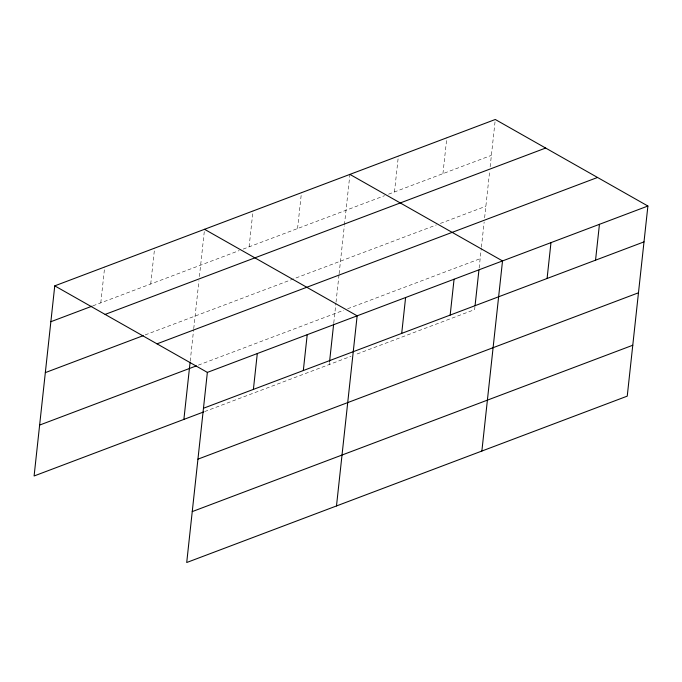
<?xml version="1.0" encoding="UTF-8"?>
<svg xmlns="http://www.w3.org/2000/svg" width="682" height="682" viewBox="0 0 682 682"><rect width="100%" height="100%" fill="white"/><g stroke="black" fill="none" stroke-linecap="round" stroke-linejoin="round"><path stroke-width="0.51" stroke-dasharray="3.41 2.56" d="M100.783 302.859L104.678 267.003M150.713 284.002L154.609 248.146M190.21 361.162L193.628 329.696M193.739 328.647L198.948 280.737M199.4 276.577L204.532 229.297M249.101 246.85L252.996 210.994M297.557 228.547L301.453 192.691M329.261 364.512L329.483 362.432M333.771 322.953L335.928 303.115M336.038 302.066L339.005 274.795M339.116 273.738L344.325 225.836M344.436 224.796L349.909 174.396M394.477 191.949L398.373 156.093M442.933 173.646L446.829 137.79M474.97 306.491L474.638 309.602L354.972 354.793M479.148 268.052L481.304 248.214M481.415 247.165L484.152 221.991M484.612 217.788L489.702 170.926M490.153 166.775L495.285 119.486M92.957 305.817L239.212 250.584M243.167 249.092L384.588 195.683M388.544 194.191L491.39 155.351M145.181 334.913L436.412 224.924M440.367 223.432L485.865 206.254M198.317 365.143L343.694 310.242M347.65 308.75L480.162 258.7M204.651 411.57L351.017 356.294"/><path stroke-width="1.02" d="M647.9 206.024L207.362 372.398L186.715 562.514L627.244 396.14L647.9 206.024L495.285 119.486L54.756 285.86L34.1 475.976L203.662 411.937M183.884 419.413L190.099 362.21M253.397 389.396L257.293 353.54M303.32 370.539L307.215 334.683M329.594 361.392L333.66 323.993M336.49 505.942L357.146 315.826L204.532 229.297M401.707 333.387L405.602 297.531M450.171 315.084L454.067 279.228M475.09 305.451L478.926 270.132M481.867 451.041L502.523 260.925L349.909 174.396M547.083 278.486L550.979 242.622M595.548 260.183L599.444 224.327M50.86 321.716L91.976 306.192M105.113 314.419L545.651 148.045M45.327 372.619L143.229 335.655M157.005 343.839L597.534 177.465M39.633 425.074L196.331 365.893M203.466 408.254L644.004 241.88M197.942 459.157L638.471 292.791M192.239 511.602L632.777 345.237M54.756 285.86L207.362 372.398"/></g></svg>
